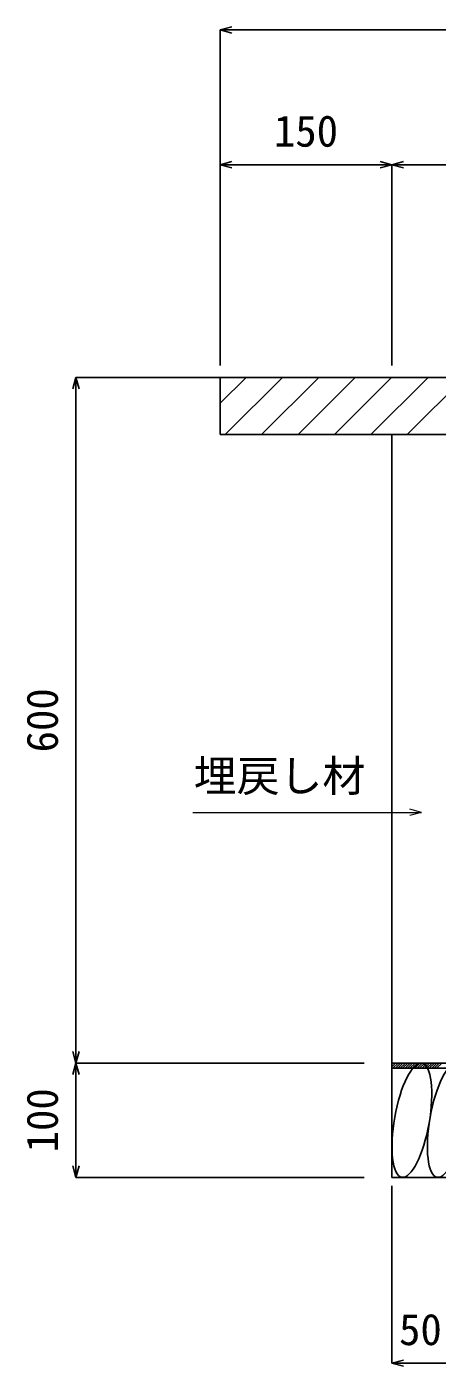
# Model space of a CAD drawing. Units: millimetres, scale not verified. Extents: x -9755 to 16726, y -7413 to 4835.
# Drawn here: x 1640 to 1998, y -5634 to -4462 of the extents above; entities that cross this region are included whole.
import ezdxf
from ezdxf.enums import TextEntityAlignment as Align

# ---------------------------------------------------------------- set-up
doc = ezdxf.new("R2010")
doc.units = ezdxf.units.MM
doc.header["$LTSCALE"] = 15
for name, color, linetype in [('0-3_鉄筋', 7, 'Continuous'), ('0-5_ｼﾞｮｲﾝﾄ詳細図', 7, 'Continuous'), ('0-6_寸法', 4, 'Continuous'), ('0-B', 4, 'Continuous')]:
    doc.layers.add(name, color=color, linetype=linetype)
doc.layers.add('0-A', color=7, linetype='Continuous', lineweight=18)
doc.styles.add('ＭＳ ゴシック', font='')
doc.styles.get('ＭＳ ゴシック').set_extended_font_data('MS Gothic')

msp = doc.modelspace()

# ---------------------------------------------------------------- linework, layer by layer
at = {"layer": '0-3_鉄筋'}
for p, q in [((1808.82, -4818.69), (1808.82, -4768.69)), ((1808.82, -4791.21), (1831.34, -4768.69)), ((2658.82, -4768.69), (1808.82, -4768.69)), ((1813.16, -4818.69), (1863.16, -4768.69)), ((1844.98, -4818.69), (1894.98, -4768.69)), ((1876.8, -4818.69), (1926.8, -4768.69)), ((1908.62, -4818.69), (1958.62, -4768.69)), ((1940.44, -4818.69), (1990.44, -4768.69)), ((1972.26, -4818.69), (2022.26, -4768.69)), ((2658.82, -4818.69), (1808.82, -4818.69))]:
    msp.add_line(p, q, dxfattribs=at)
at = {"layer": '0-5_ｼﾞｮｲﾝﾄ詳細図'}
for p, q in [((1958.82, -5468.69), (1958.82, -4818.69)), ((2508.82, -5368.69), (1958.82, -5368.69)), ((1958.82, -5468.69), (2508.82, -5468.69))]:
    msp.add_line(p, q, dxfattribs=at)
for centre in [(1976.33, -5418.68), (2007.24, -5418.68)]:
    msp.add_ellipse(centre, major_axis=(8.81, 49.96), ratio=0.3, dxfattribs=at)
at = {"layer": '0-6_寸法'}
for p, q in [((1808.82, -4464.65), (1818.96, -4461.93)), ((1808.82, -4464.65), (2658.82, -4464.65)), ((1808.82, -4464.65), (1818.96, -4467.37)), ((1808.82, -4464.65), (1808.82, -4758.45)), ((1808.82, -4582.59), (1818.96, -4579.87)), ((1808.82, -4582.59), (1958.82, -4582.59)), ((1808.82, -4582.59), (1818.96, -4585.31)), ((1808.82, -4582.59), (1808.82, -4758.45)), ((1958.82, -4582.59), (1948.67, -4579.87)), ((1958.82, -4582.59), (1948.67, -4585.31)), ((1958.82, -4582.59), (1968.96, -4579.87)), ((1958.82, -4582.59), (1958.82, -4758.45)), ((1958.82, -4582.59), (2508.82, -4582.59)), ((1958.82, -4582.59), (1968.96, -4585.31)), ((1682.64, -4768.69), (1679.92, -4778.83)), ((1682.64, -5368.69), (1682.64, -4768.69)), ((1682.64, -4768.69), (1685.35, -4778.83)), ((1682.64, -4768.69), (1934.71, -4768.69)), ((1682.64, -5368.69), (1679.92, -5358.55)), ((1682.64, -5368.69), (1685.35, -5358.55)), ((1682.64, -5368.69), (1679.92, -5378.83)), ((1682.64, -5468.69), (1682.64, -5368.69)), ((1682.64, -5368.69), (1685.35, -5378.83)), ((1682.64, -5368.69), (1934.71, -5368.69)), ((1682.64, -5468.69), (1679.92, -5458.55)), ((1682.64, -5468.69), (1685.35, -5458.55)), ((1682.64, -5468.69), (1934.71, -5468.69)), ((1958.82, -5631.24), (1958.82, -5476.09)), ((1958.82, -5631.24), (1968.96, -5628.52)), ((1958.82, -5631.24), (2008.82, -5631.24)), ((1958.82, -5631.24), (1968.96, -5633.95))]:
    msp.add_line(p, q, dxfattribs=at)
at = {"layer": '0-A'}
msp.add_line((1984.72, -5149.35), (1974.58, -5146.63), dxfattribs=at)
msp.add_lwpolyline([(1784.85, -5149.35), (1984.72, -5149.35), (1974.58, -5152.06)], dxfattribs=at)
at = {"layer": '0-B'}
for p, q in [((1958.82, -5371.97), (1962.09, -5368.69)), ((1958.82, -5369.85), (1959.97, -5368.69)), ((1959.72, -5373.19), (1964.22, -5368.69)), ((1961.84, -5373.19), (1966.34, -5368.69)), ((1963.96, -5373.19), (1968.46, -5368.69)), ((1966.08, -5373.19), (1970.58, -5368.69)), ((1968.2, -5373.19), (1972.7, -5368.69)), ((1970.32, -5373.19), (1974.82, -5368.69)), ((1972.44, -5373.19), (1976.94, -5368.69)), ((1974.56, -5373.19), (1979.06, -5368.69)), ((1976.69, -5373.19), (1981.19, -5368.69)), ((1978.81, -5373.19), (1983.31, -5368.69)), ((1980.93, -5373.19), (1985.43, -5368.69)), ((1983.05, -5373.19), (1987.55, -5368.69)), ((1985.17, -5373.19), (1989.67, -5368.69)), ((1987.29, -5373.19), (1991.79, -5368.69)), ((1989.41, -5373.19), (1993.91, -5368.69)), ((1991.54, -5373.19), (1996.04, -5368.69)), ((1993.66, -5373.19), (1998.16, -5368.69)), ((1995.78, -5373.19), (2000.28, -5368.69)), ((1997.9, -5373.19), (2002.4, -5368.69))]:
    msp.add_line(p, q, dxfattribs=at)
msp.add_lwpolyline([(1958.82, -5368.69), (2508.82, -5368.69), (2508.82, -5373.19), (1958.82, -5373.19)], close=True, dxfattribs=at)

# ---------------------------------------------------------------- texts
at = {"layer": '0-6_寸法', "style": 'ＭＳ ゴシック'}
for s, p in [('150', (1855.69, -4575.09)), ('50', (1965.07, -5623.74))]:
    msp.add_text(s, height=27.49, dxfattribs=at).set_placement(p, align=Align.BOTTOM_LEFT)
for s, p in [('600', (1675.14, -5096.82)), ('100', (1675.14, -5446.82))]:
    msp.add_text(s, height=27.49, rotation=90, dxfattribs=at).set_placement(p, align=Align.BOTTOM_LEFT)
at = {"layer": '0-A', "color": 4, "style": 'ＭＳ ゴシック'}
msp.add_text('埋戻し材', height=27.49, dxfattribs=at).set_placement((1785.62, -5139.36), align=Align.BOTTOM_LEFT)

doc.saveas('drawing.dxf')
